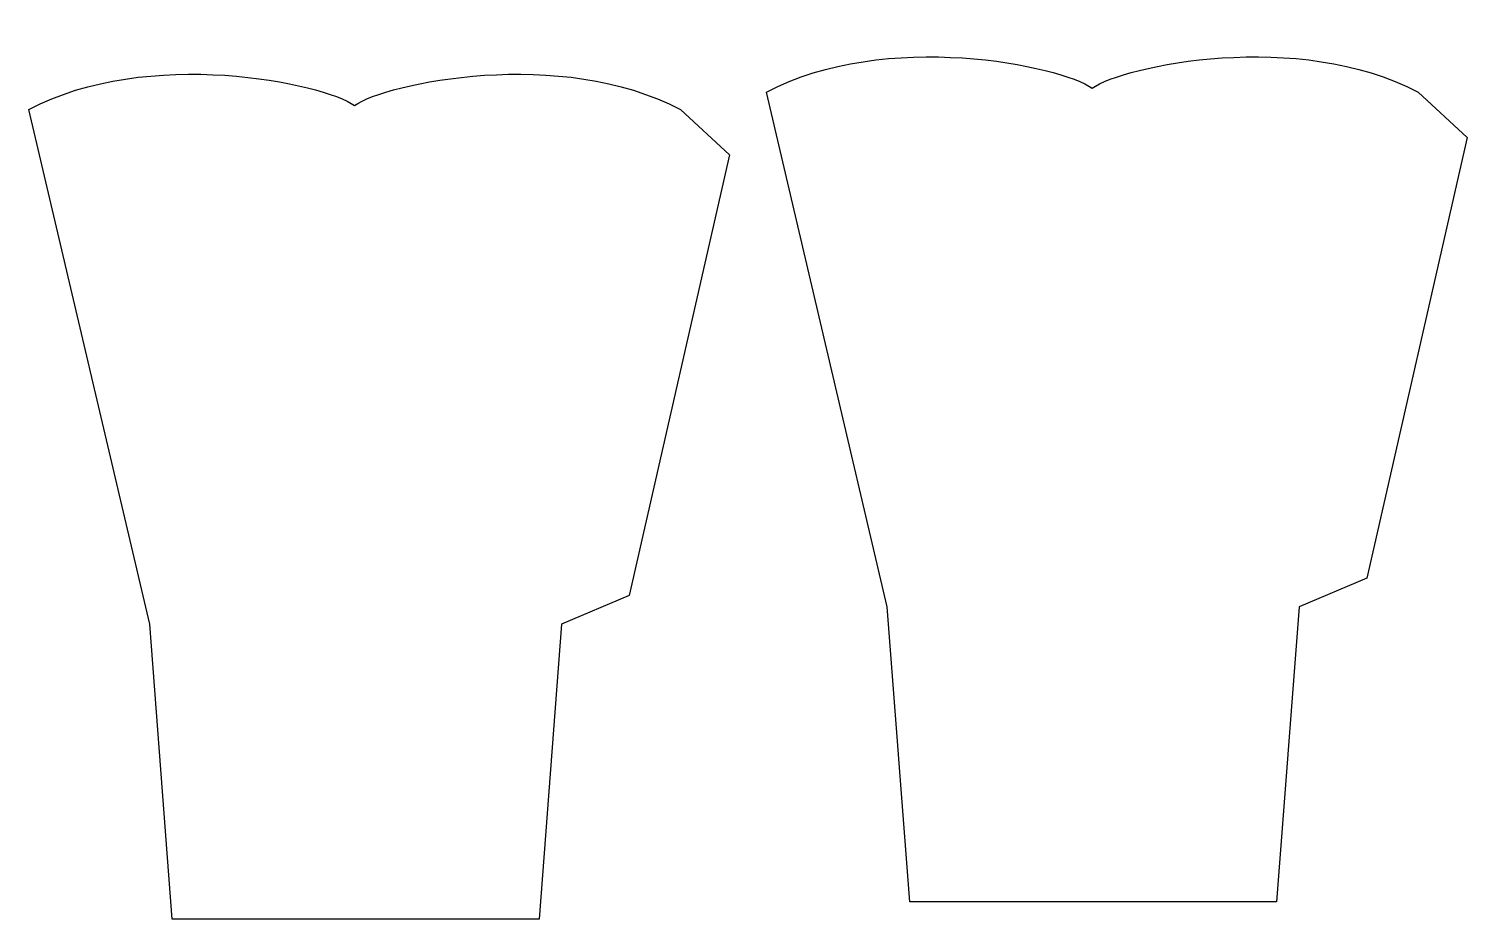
# Model space of a CAD drawing. Header units: centimetres. Extents: x -9.3 to 9.3, y -3.9 to 7.6.
import ezdxf

# ---------------------------------------------------------------- set-up
doc = ezdxf.new("R2010")
doc.units = ezdxf.units.CM
doc.header["$MEASUREMENT"] = 0
doc.layers.add('Camada 1', color=7, linetype='Continuous')

msp = doc.modelspace()

# ---------------------------------------------------------------- linework, layer by layer
at = {"layer": 'Camada 1'}
for points in [[(8.65181, 6.74471), (7.11723, 7.56492), (4.84181, 7.08867), (4.44494, 6.79763), (4.44494, 6.79763), (4.04806, 7.08867), (1.77265, 7.56492), (0.23807, 6.74471), (0.23807, 6.74471), (0.23807, 6.74471), (1.79911, 0.10367), (1.79911, 0.10367), (1.79911, 0.10367), (1.79911, 0.10367), (2.09015, -3.70633), (2.09015, -3.70633), (2.09015, -3.70633), (2.09015, -3.70633), (6.82618, -3.70634), (6.82618, -3.70634), (6.82618, -3.70634), (6.82618, -3.70634), (7.11722, 0.10366), (7.11722, 0.10366), (7.11722, 0.10366), (7.11722, 0.10366), (7.99035, 0.47408), (7.99035, 0.47408), (7.99035, 0.47408), (7.99035, 0.47408), (9.28681, 6.16262), (9.28681, 6.16262), (9.28681, 6.16262), (9.28681, 6.16262), (8.65181, 6.74471), (8.65181, 6.74471)], [(-0.87248, 6.52081), (-2.40706, 7.34102), (-4.68248, 6.86477), (-5.07935, 6.57373), (-5.07935, 6.57373), (-5.47623, 6.86477), (-7.75164, 7.34102), (-9.28622, 6.52081), (-9.28622, 6.52081), (-9.28622, 6.52081), (-7.72518, -0.12023), (-7.72518, -0.12023), (-7.72518, -0.12023), (-7.72518, -0.12023), (-7.43414, -3.93023), (-7.43414, -3.93023), (-7.43414, -3.93023), (-7.43414, -3.93023), (-2.6981, -3.93023), (-2.6981, -3.93023), (-2.6981, -3.93023), (-2.6981, -3.93023), (-2.40706, -0.12023), (-2.40706, -0.12023), (-2.40706, -0.12023), (-2.40706, -0.12023), (-1.53393, 0.25019), (-1.53393, 0.25019), (-1.53393, 0.25019), (-1.53393, 0.25019), (-0.23747, 5.93873), (-0.23747, 5.93873), (-0.23747, 5.93873), (-0.23747, 5.93873), (-0.87248, 6.52081), (-0.87248, 6.52081)]]:
    msp.add_open_spline(points, degree=3, knots=[0, 0, 0, 0, 0.1, 0.1, 0.1, 0.1, 0.2, 0.2, 0.2, 0.2, 0.3, 0.3, 0.3, 0.3, 0.4, 0.4, 0.4, 0.4, 0.5, 0.5, 0.5, 0.5, 0.6, 0.6, 0.6, 0.6, 0.7, 0.7, 0.7, 0.7, 0.8, 0.8, 0.8, 0.8, 1, 1, 1, 1], dxfattribs=at)

doc.saveas('drawing.dxf')
